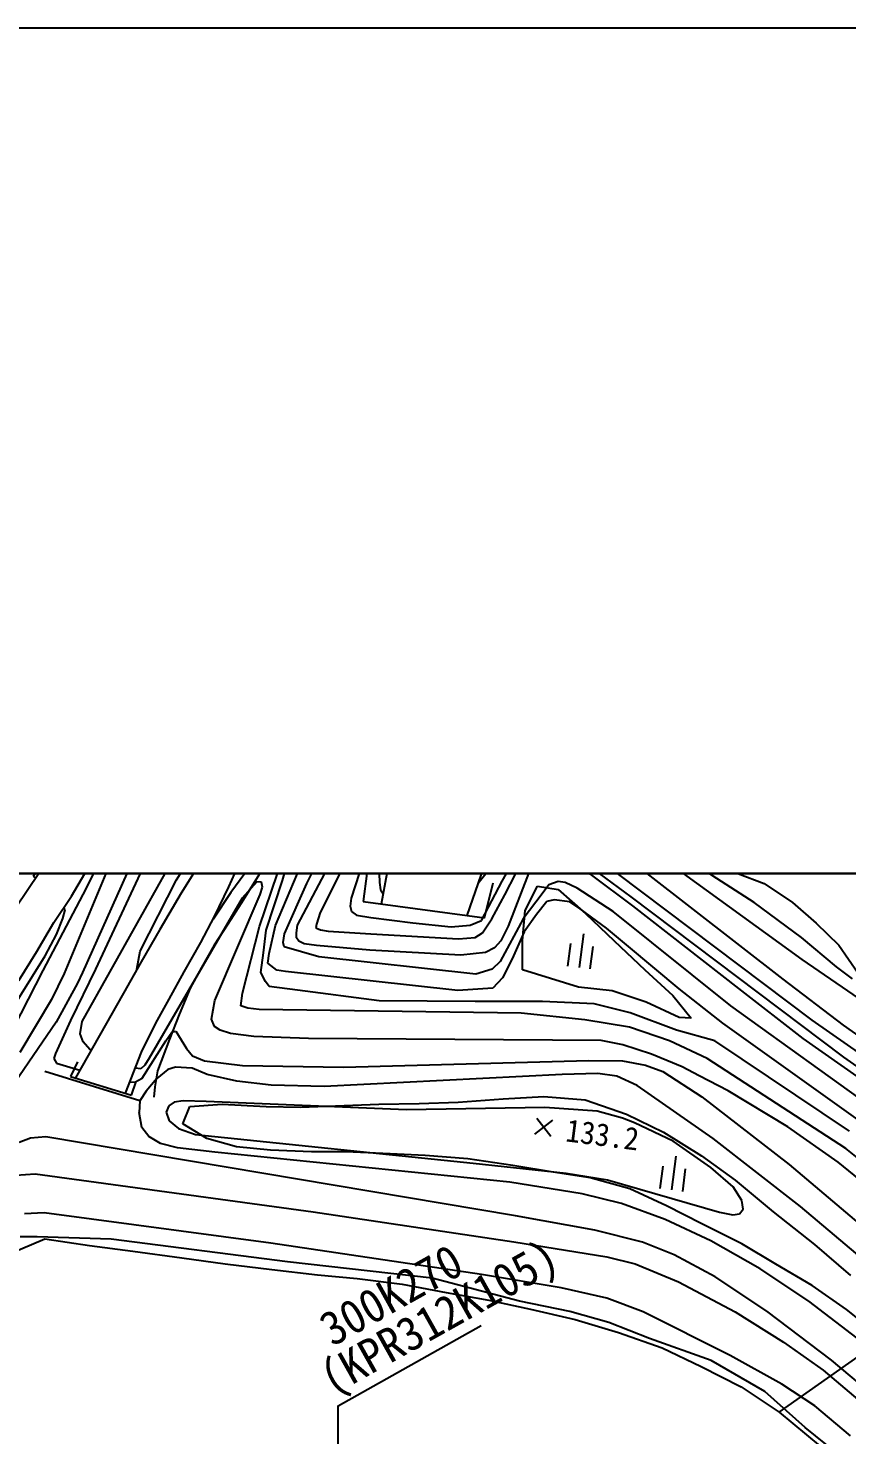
# Model space of a CAD drawing. Header units: millimetres. Extents: x 18534 to 19330, y 1103 to 1809.
# Drawn here: x 18964.4 to 19036.8, y 1494.8 to 1619.1 of the extents above; entities that cross this region are included whole.
import ezdxf
from ezdxf.xclip import XClip

# ---------------------------------------------------------------- set-up
doc = ezdxf.new("R2010")
doc.units = ezdxf.units.MM
doc.header["$LTSCALE"] = 10
doc.header["$MEASUREMENT"] = 0
doc.header["$XCLIPFRAME"] = 2
doc.layers.add('TX-PAPR', color=2, linetype='Continuous', plot=False)
doc.layers.add('TZ-BASE', color=253, linetype='Continuous')
doc.styles.add('GR', font='GulimChe.ttf')
doc.styles.add('HANA', font='GulimChe.ttf')

# ---------------------------------------------------------------- blocks, each defined once
blk = doc.blocks.new('JD-DFMKFD4RX')
at = {"layer": 'TZ-BASE'}
for p, q in [((356.73, 87.06, 132), (347.42, 66.25, 132)), ((374.35, 83.4, 124), (368.43, 71.53, 124)), ((352.09, 81.28, 133), (345.79, 66.14, 133)), ((347.38, 61.9, 130), (358.31, 81.38, 130)), ((367.12, 81.34, 132.34), (361.39, 72.31, 132.34)), ((367.23, 74.09, 126), (371.14, 81.82, 126)), ((354.64, 79.62, 131), (348.57, 66.52, 131)), ((355.73, 74.42, 129), (359.43, 80.54, 129)), ((365.1, 74.36, 128), (366.29, 78.64, 128)), ((392.42, 78.8, 122), (409.3, 65.66, 122)), ((345.52, 77.92, 132.47), (340.52, 70.47, 132.47)), ((363.46, 77.36, 129), (360.53, 73.3, 129)), ((364.47, 70.38, 127), (367.57, 77.72, 127)), ((374.86, 78.03, 120.63), (373.8, 72.29, 120.63)), ((382.65, 74.83, 113.57), (383.83, 77.78, 113.57)), ((384.5, 74.3, 123), (386.12, 77.14, 123)), ((391.56, 77.33, 123), (411.87, 62.03, 123)), ((403.05, 74.81, 120), (399.47, 77.64, 120)), ((343.09, 74.74, 135), (343.95, 76.45, 135)), ((349.46, 77.06, 134), (347.43, 73.13, 134)), ((357.76, 75.83, 129.66), (356.13, 73.26, 129.66)), ((360.33, 73.8, 120.08), (361.5, 76.32, 120.08)), ((366.41, 70.41, 125), (369.61, 76.49, 125)), ((373.62, 76.01, 122), (373.65, 74.18, 122)), ((391.87, 75.9, 124), (395.88, 72.93, 124)), ((343.28, 74.58, 135), (343.09, 74.74, 135)), ((346.43, 72.99, 124.51), (347.68, 75.1, 124.51)), ((363.06, 70.31, 129), (364.91, 75.78, 129)), ((371.89, 75.12, 123), (371.15, 72.8, 123)), ((372.55, 74.99), (372.23, 72.5)), ((381.42, 71.27, 113.57), (382.65, 74.83, 113.57)), ((382.48, 74.25, 122), (383.12, 75.06, 122)), ((384.75, 73.11, 124), (385.83, 75.21, 124)), ((387.1, 75.67, 125), (385.02, 70.34, 125)), ((392.42, 74.83, 125), (390.78, 75.82, 125)), ((396.06, 72.13, 125), (392.42, 74.83, 125)), ((399.47, 75.74, 121), (411, 67.38, 121)), ((406.78, 72.41, 120), (403.05, 74.81, 120)), ((404.8, 75.2, 119.41), (407.67, 74.11, 119.41)), ((352.51, 68.12, 129), (355.73, 74.42, 129)), ((359.08, 71.18, 120.08), (360.33, 73.8, 120.08)), ((362.83, 74.26, 130), (361.51, 72.81, 130)), ((363.24, 74.22, 130), (362.83, 74.26, 130)), ((363.12, 73.12, 130), (363.32, 73.79, 130)), ((363.32, 73.79, 130), (363.24, 74.22, 130)), ((363.65, 69.98, 128), (365.1, 74.36, 128)), ((365.26, 69.65, 126), (367.23, 74.09, 126)), ((373.65, 74.18, 122), (373.75, 73.54, 122)), ((373.75, 73.54, 122), (373.97, 73.2, 122)), ((382.41, 74.15, 122), (382.48, 74.25, 122)), ((382.67, 70.82, 123), (384.5, 74.3, 123)), ((382.95, 71.07), (383.7, 74.15)), ((386.54, 71.73, 127.92), (387.64, 73.86, 127.92)), ((387.64, 73.86, 127.92), (389.45, 73.56, 127.92)), ((388.64, 74, 126), (388.03, 73.19, 126)), ((389.44, 74.27, 126), (388.64, 74, 126)), ((390.06, 74.19, 126), (389.44, 74.27, 126)), ((389.45, 73.56, 127.92), (391.87, 71.46, 127.92)), ((391.14, 73.68, 126), (390.06, 74.19, 126)), ((394.3, 71.62, 126), (391.14, 73.68, 126)), ((407.67, 74.11, 119.41), (410.17, 72.43, 119.41)), ((347.43, 73.13, 134), (343.91, 66.42, 134)), ((344.87, 70.66, 124.51), (346.43, 72.99, 124.51)), ((361.51, 72.81, 130), (353.29, 58.66, 130)), ((356.13, 73.26, 129.66), (354.25, 70.04, 129.66)), ((360.53, 73.3, 129), (358.95, 70.95, 129)), ((359.1, 63.76, 130), (363.12, 73.12, 130)), ((361.39, 72.31, 132.34), (360.26, 70.51, 132.34)), ((371.15, 72.8, 123), (371.06, 72.09, 123)), ((371.06, 72.09, 123), (371.18, 71.63, 123)), ((372.23, 72.5), (382.95, 71.07)), ((383.58, 70.97, 124), (384.75, 73.11, 124)), ((388.03, 73.19, 126), (386.35, 70.99, 126)), ((388.45, 72.5, 127), (387.54, 71.35, 127)), ((389.11, 72.67, 127), (388.45, 72.5, 127)), ((390.48, 72.49, 127), (389.11, 72.67, 127)), ((391.41, 71.87, 127), (390.48, 72.49, 127)), ((395.88, 72.93, 124), (414.68, 58.76, 124)), ((405.42, 64.84, 125), (396.06, 72.13, 125)), ((410.95, 69.33, 120), (406.78, 72.41, 120)), ((410.17, 72.43, 119.41), (412.26, 70.6, 119.41)), ((345.11, 69.61, 135), (345.66, 71, 135)), ((345.66, 71, 135), (345.88, 71.78, 135)), ((345.88, 71.78, 135), (345.74, 71.96, 135)), ((357.86, 68.88, 120.08), (359.08, 71.18, 120.08)), ((368.43, 71.53, 124), (368.08, 70.51, 124)), ((371.18, 71.63, 123), (371.63, 71.3, 123)), ((371.63, 71.3, 123), (372.9, 71.09, 123)), ((372.9, 71.09, 123), (376.6, 70.62, 123)), ((382.75, 69.74, 124), (383.58, 70.97, 124)), ((386.35, 70.99, 126), (384.34, 67.2, 126)), ((386.3, 69.08, 127.92), (386.54, 71.73, 127.92)), ((387.54, 71.35, 127), (386.46, 69.84, 127)), ((393.73, 70.17, 127), (391.41, 71.87, 127)), ((391.87, 71.46, 127.92), (394.39, 69.03, 127.92)), ((404.72, 63.29, 126), (394.3, 71.62, 126)), ((343.37, 68.09, 124.51), (344.87, 70.66, 124.51)), ((344.11, 67.7, 135), (345.11, 69.61, 135)), ((354.25, 70.04, 129.66), (352.59, 67.19, 129.66)), ((360.26, 70.51, 132.34), (359.06, 68.64, 132.34)), ((361.55, 64.42, 129), (363.06, 70.31, 129)), ((363.4, 67.99, 128), (363.65, 69.98, 128)), ((363.9, 67.92, 127), (364.47, 70.38, 127)), ((365.16, 68.9, 126), (365.26, 69.65, 126)), ((366.31, 69.3, 125), (366.32, 69.75, 125)), ((366.32, 69.75, 125), (366.41, 70.41, 125)), ((368.08, 70.51, 124), (368.04, 70.2, 124)), ((368.04, 70.2, 124), (368.46, 70.01, 124)), ((368.46, 70.01, 124), (369.12, 69.88, 124)), ((369.12, 69.88, 124), (372.89, 69.66, 124)), ((372.89, 69.66, 124), (380.63, 69.21, 124)), ((376.6, 70.62, 123), (380, 70.27, 123)), ((380, 70.27, 123), (381.68, 70.41, 123)), ((381.68, 70.41, 123), (382.67, 70.82, 123)), ((382.12, 69.33, 124), (382.75, 69.74, 124)), ((385.02, 70.34, 125), (384.37, 69.04, 125)), ((386.46, 69.84, 127), (385.39, 67.44, 127)), ((391.68, 69.65, 127.09), (391.3, 66.68, 127.09)), ((395.67, 68.53, 127), (393.73, 70.17, 127)), ((412.26, 70.6, 119.41), (414.25, 68.65, 119.41)), ((356.4, 66.31, 120.08), (357.86, 68.88, 120.08)), ((359.06, 68.64, 132.34), (357.94, 66.68, 132.34)), ((365.24, 68.51, 126), (365.16, 68.9, 126)), ((368.29, 67.61, 126), (365.24, 68.51, 126)), ((366.54, 69, 125), (366.31, 69.3, 125)), ((367, 68.76, 125), (366.54, 69, 125)), ((368.1, 68.62, 125), (367, 68.76, 125)), ((372.8, 68.2, 125), (368.1, 68.62, 125)), ((380.63, 69.21, 124), (382.12, 69.33, 124)), ((383.82, 68.42, 125), (383.02, 68.01, 125)), ((384.37, 69.04, 125), (383.82, 68.42, 125)), ((386.31, 66.48, 127.92), (386.3, 69.08, 127.92)), ((390.31, 66.8, 127.09), (390.56, 68.79, 127.09)), ((392.29, 66.55, 127.09), (392.55, 68.53, 127.09)), ((394.39, 69.03, 127.92), (397.11, 66.47, 127.92)), ((400.14, 64.79, 127), (395.67, 68.53, 127)), ((414.04, 66.73, 120), (410.95, 69.33, 120)), ((414.25, 68.65, 119.41), (415.97, 66.17, 119.41)), ((339.66, 60.59, 135), (344.11, 67.7, 135)), ((341.79, 65.53, 124.51), (343.37, 68.09, 124.51)), ((352.59, 67.19, 129.66), (351.03, 64.42, 129.66)), ((352.21, 66.52, 129), (352.51, 68.12, 129)), ((363.17, 66.24, 128), (363.4, 67.99, 128)), ((363.78, 67.05, 127), (363.9, 67.92, 127)), ((382.17, 66.08, 126), (368.29, 67.61, 126)), ((380.86, 67.76, 125), (372.8, 68.2, 125)), ((383.02, 68.01, 125), (380.86, 67.76, 125)), ((384.34, 67.2, 126), (383.62, 66.53, 126)), ((385.39, 67.44, 127), (384.54, 65.78, 127)), ((411, 67.38, 121), (416.52, 63.58, 121)), ((343.91, 66.42, 134), (341.31, 61.36, 134)), ((345.79, 66.14, 133), (344.66, 63.86, 133)), ((348.57, 66.52, 131), (346.36, 61.99, 131)), ((347.42, 66.25, 132), (346.98, 65.29, 132)), ((355.06, 63.88, 120.08), (356.4, 66.31, 120.08)), ((357.94, 66.68, 132.34), (356.93, 64.85, 132.34)), ((363.58, 65.43, 128), (363.17, 66.24, 128)), ((364.59, 66.44, 127), (363.78, 67.05, 127)), ((365.34, 66.34, 127), (364.59, 66.44, 127)), ((380.59, 64.64, 127), (365.34, 66.34, 127)), ((383.62, 66.53, 126), (382.17, 66.08, 126)), ((391.25, 64.95, 127.92), (386.31, 66.48, 127.92)), ((397.11, 66.47, 127.92), (399.58, 64.2, 127.92)), ((415.48, 65.67, 120), (414.04, 66.73, 120)), ((346.98, 65.29, 132), (345.08, 61.84, 132)), ((356.93, 64.85, 132.34), (355.96, 62.52, 132.34)), ((363.9, 65.01, 128), (363.58, 65.43, 128)), ((366.4, 64.68, 128), (363.9, 65.01, 128)), ((373.63, 63.75, 128), (366.4, 64.68, 128)), ((383.67, 64.87, 127), (380.59, 64.64, 127)), ((384.54, 65.78, 127), (383.67, 64.87, 127)), ((394.22, 64.63, 127.92), (391.25, 64.95, 127.92)), ((404.02, 61.75, 127), (400.14, 64.79, 127)), ((411.12, 60.4, 125), (405.42, 64.84, 125)), ((409.3, 65.66, 122), (414.64, 61.58, 122)), ((344.66, 63.86, 133), (341.88, 59.17, 133)), ((351.03, 64.42, 129.66), (346.79, 56.92, 129.66)), ((353.9, 61.77, 120.08), (355.06, 63.88, 120.08)), ((358.81, 62.13, 130), (359.1, 63.76, 130)), ((361.4, 63.3, 129), (361.55, 64.42, 129)), ((382.12, 63.68, 128), (373.63, 63.75, 128)), ((388.08, 63.67, 128), (382.12, 63.68, 128)), ((392.62, 63.47, 128), (388.08, 63.67, 128)), ((395.81, 62.68, 128), (392.62, 63.47, 128)), ((397.24, 63.62, 127.92), (394.22, 64.63, 127.92)), ((400.15, 62.27, 127.92), (397.24, 63.62, 127.92)), ((399.58, 64.2, 127.92), (401.2, 62.2, 127.92)), ((355.96, 62.52, 132.34), (355.1, 60.34, 132.34)), ((362.01, 63.09, 129), (361.4, 63.3, 129)), ((363.01, 62.97, 129), (362.01, 63.09, 129)), ((386.17, 62.65, 129), (363.01, 62.97, 129)), ((391.8, 62.05, 129), (386.17, 62.65, 129)), ((399.92, 61.14, 128), (395.81, 62.68, 128)), ((401.2, 62.2, 127.92), (400.15, 62.27, 127.92)), ((423.19, 49.98, 126), (404.72, 63.29, 126)), ((345.08, 61.84, 132), (335.12, 47.4, 132)), ((346.36, 61.99, 131), (345.02, 59.09, 131)), ((347.21, 60.82, 130), (347.38, 61.9, 130)), ((352.62, 59.2, 120.08), (353.9, 61.77, 120.08)), ((354.78, 60.2, 131), (355.31, 60.96, 131)), ((355.31, 60.96, 131), (355.67, 61.06, 131)), ((355.67, 61.06, 131), (356.59, 59.51, 131)), ((359.08, 61.46, 130), (358.81, 62.13, 130)), ((359.57, 61.14, 130), (359.08, 61.46, 130)), ((360.48, 60.86, 130), (359.57, 61.14, 130)), ((395.77, 61.42, 129), (391.8, 62.05, 129)), ((399.3, 60.2, 129), (395.77, 61.42, 129)), ((403.31, 60.2, 128), (399.92, 61.14, 128)), ((422.54, 48.51, 127), (404.02, 61.75, 127)), ((411.87, 62.03, 123), (428.18, 50.59, 123)), ((414.64, 61.58, 122), (417.84, 59.33, 122)), ((347.46, 60.12, 130), (347.21, 60.82, 130)), ((348.05, 59.45, 130), (347.46, 60.12, 130)), ((352.68, 56.89, 131), (354.78, 60.2, 131)), ((355.1, 60.34, 132.34), (354.05, 57.56, 132.34)), ((362.54, 60.59, 130), (360.48, 60.86, 130)), ((367.39, 60.42, 130), (362.54, 60.59, 130)), ((393.25, 60.24, 130), (367.39, 60.42, 130)), ((395.16, 59.84, 130), (393.25, 60.24, 130)), ((397.71, 59.01, 130), (395.16, 59.84, 130)), ((402.61, 58.65, 129), (399.3, 60.2, 129)), ((415.21, 52.23, 128), (403.31, 60.2, 128)), ((424.39, 51.05, 125), (411.12, 60.4, 125)), ((345.02, 59.09, 131), (344.87, 58.65, 131)), ((344.87, 58.65, 131), (345.12, 58.24, 131)), ((348.17, 59.37, 130), (348.05, 59.45, 130)), ((351.2, 55.58, 120.08), (352.62, 59.2, 120.08)), ((353.29, 58.66, 130), (352.91, 58.05, 130)), ((356.59, 59.51, 131), (357.14, 58.89, 131)), ((357.14, 58.89, 131), (358.18, 58.42, 131)), ((358.18, 58.42, 131), (361.56, 58.01, 131)), ((370.47, 57.87, 131), (392.16, 58.46, 131)), ((392.16, 58.46, 131), (395.13, 58.42, 131)), ((395.13, 58.42, 131), (397.16, 58.05, 131)), ((400.4, 57.89, 130), (397.71, 59.01, 130)), ((414.87, 50.69, 129), (402.61, 58.65, 129)), ((414.68, 58.76, 124), (424.02, 52.2, 124)), ((352.49, 54.89, 131.38), (344.07, 57.48, 131.38)), ((345.12, 58.24, 131), (347.17, 57.6, 131)), ((346.97, 58.35), (346.35, 57.06)), ((352.56, 57.72, 130), (352.06, 57.79, 130)), ((352.91, 58.05, 130), (352.56, 57.72, 130)), ((354.05, 57.56, 132.34), (353.81, 56.14, 132.34)), ((354.94, 57.66, 132), (353.97, 56.86, 132)), ((355.64, 57.88, 132), (354.94, 57.66, 132)), ((357.11, 57.78, 132), (355.64, 57.88, 132)), ((358.42, 57.24, 132), (357.11, 57.78, 132)), ((361.04, 56.63, 132), (358.42, 57.24, 132)), ((361.56, 58.01, 131), (370.47, 57.87, 131)), ((389.82, 57.24, 132), (368.78, 56.16, 132)), ((392.97, 57.32, 132), (389.82, 57.24, 132)), ((394.65, 57.07, 132), (392.97, 57.32, 132)), ((397.16, 58.05, 131), (398.7, 57.49, 131)), ((398.7, 57.49, 131), (402.16, 55.26, 131)), ((401.91, 57.1, 130), (400.4, 57.89, 130)), ((346.35, 57.06), (351.73, 55.41)), ((351.59, 56.58, 131), (352.04, 56.55, 131)), ((351.73, 55.41), (352.16, 56.62)), ((352.04, 56.55, 131), (352.68, 56.89, 131)), ((353.97, 56.86, 132), (353.03, 55.75, 132)), ((353.81, 56.14, 132.34), (353.7, 55.21, 132.34)), ((364.08, 56.27, 132), (361.04, 56.63, 132)), ((368.78, 56.16, 132), (364.08, 56.27, 132)), ((396.42, 56.26, 132), (394.65, 57.07, 132)), ((403.15, 51.56, 132), (396.42, 56.26, 132)), ((404.47, 55.78, 130), (401.91, 57.1, 130)), ((352.49, 54.9, 132), (352.41, 53.86, 132)), ((353.03, 55.75, 132), (352.49, 54.9, 132)), ((355.52, 54.79, 133), (355.04, 54.47, 133)), ((356.3, 54.91, 133), (355.52, 54.79, 133)), ((358.33, 54.85, 133), (356.3, 54.91, 133)), ((376.04, 54.11, 133), (358.33, 54.85, 133)), ((377.17, 54.66, 132.8), (380.61, 54.79, 132.8)), ((380.61, 54.79, 132.8), (384.59, 55.08, 132.8)), ((384.59, 55.08, 132.8), (388.18, 55.29, 132.8)), ((388.18, 55.29, 132.8), (391.83, 54.98, 132.8)), ((391.83, 54.98, 132.8), (395.5, 53.72, 132.8)), ((402.16, 55.26, 131), (409.87, 49.28, 131)), ((409.75, 52.6, 130), (404.47, 55.78, 130)), ((352.66, 52.54, 132), (352.41, 53.86, 132)), ((355.04, 54.47, 133), (354.79, 53.89, 133)), ((354.79, 53.89, 133), (355.06, 53.14, 133)), ((356.29, 52.88, 132.8), (356.9, 54.39, 132.8)), ((356.9, 54.39, 132.8), (359.76, 54.61, 132.8)), ((359.76, 54.61, 132.8), (363.64, 54.41, 132.8)), ((363.64, 54.41, 132.8), (366.67, 54.33, 132.8)), ((366.67, 54.33, 132.8), (370.54, 54.5, 132.8)), ((370.54, 54.5, 132.8), (373.6, 54.62, 132.8)), ((373.6, 54.62, 132.8), (377.17, 54.66, 132.8)), ((388.28, 54.32, 133), (376.04, 54.11, 133)), ((392.89, 53.98, 133), (388.28, 54.32, 133)), ((395.14, 53.36, 133), (392.89, 53.98, 133)), ((395.5, 53.72, 132.8), (398.77, 52.12, 132.8)), ((353.28, 51.74, 132), (352.66, 52.54, 132)), ((355.06, 53.14, 133), (355.9, 52.46, 133)), ((355.9, 52.46, 133), (357.41, 51.93, 133)), ((358.41, 51.56, 132.8), (356.29, 52.88, 132.8)), ((387.39, 51.96, 133.16), (388.97, 53.18, 133.16)), ((387.57, 53.36, 133.16), (388.79, 51.78, 133.16)), ((396.21, 52.95, 133), (395.14, 53.36, 133)), ((399.63, 51.33, 133), (396.21, 52.95, 133)), ((414.21, 49.48, 130), (409.75, 52.6, 130)), ((342.82, 51.61, 131), (341.8, 51.21, 131)), ((344.18, 51.72, 131), (342.82, 51.61, 131)), ((385.68, 44.74, 131), (344.18, 51.72, 131)), ((354.29, 51.13, 132), (353.28, 51.74, 132)), ((355.82, 50.74, 132), (354.29, 51.13, 132)), ((357.41, 51.93, 133), (381.95, 49.4, 133)), ((361.02, 50.85, 132.8), (358.41, 51.56, 132.8)), ((398.77, 52.12, 132.8), (402.13, 50.03, 132.8)), ((402.94, 49.02, 133), (399.63, 51.33, 133)), ((410.86, 45.56, 132), (403.15, 51.56, 132)), ((359.1, 50.37, 132), (355.82, 50.74, 132)), ((385.17, 47.71, 132), (359.1, 50.37, 132)), ((364.02, 50.53, 132.8), (361.02, 50.85, 132.8)), ((367.65, 50.39, 132.8), (364.02, 50.53, 132.8)), ((370.68, 50.38, 132.8), (367.65, 50.39, 132.8)), ((374.59, 50.21, 132.8), (370.68, 50.38, 132.8)), ((377.69, 50.06, 132.8), (374.59, 50.21, 132.8)), ((381.48, 49.77, 132.8), (377.69, 50.06, 132.8)), ((385.45, 49.2, 132.8), (381.48, 49.77, 132.8)), ((399.85, 50, 133.12), (399.47, 47.03, 133.12)), ((402.13, 50.03, 132.8), (405.09, 47.89, 132.8)), ((420.59, 46.12, 129), (414.87, 50.69, 129)), ((381.95, 49.4, 133), (390.15, 48.5, 133)), ((389, 48.6, 132.8), (385.45, 49.2, 132.8)), ((392.29, 48.09, 132.8), (389, 48.6, 132.8)), ((390.15, 48.5, 133), (393.81, 47.93, 133)), ((398.47, 47.16, 133.12), (398.73, 49.14, 133.12)), ((400.46, 46.9, 133.12), (400.71, 48.88, 133.12)), ((404.91, 47.29, 133), (402.94, 49.02, 133)), ((409.87, 49.28, 131), (415.99, 44.1, 131)), ((418.63, 45.85, 130), (414.21, 49.48, 130)), ((341.51, 48.32, 130), (343.23, 48.46, 130)), ((343.23, 48.46, 130), (367.79, 45.08, 130)), ((391.56, 46.69, 132), (385.17, 47.71, 132)), ((395.78, 47.12, 132.8), (392.29, 48.09, 132.8)), ((393.81, 47.93, 133), (403.72, 45.05, 133)), ((405.68, 46.09, 133), (404.91, 47.29, 133)), ((405.09, 47.89, 132.8), (408.45, 45.08, 132.8)), ((395.04, 45.82, 132), (391.56, 46.69, 132)), ((399.04, 45.61, 132.8), (395.78, 47.12, 132.8)), ((405.79, 45.34, 133), (405.68, 46.09, 133)), ((344.01, 45.01, 129), (342.28, 44.91, 129)), ((364.06, 42.33, 129), (344.01, 45.01, 129)), ((367.79, 45.08, 130), (385.52, 42.44, 130)), ((398.9, 44.43, 132), (395.04, 45.82, 132)), ((402.15, 44.03, 132.8), (399.04, 45.61, 132.8)), ((403.72, 45.05, 133), (404.9, 44.83, 133)), ((404.9, 44.83, 133), (405.48, 44.93, 133)), ((405.48, 44.93, 133), (405.79, 45.34, 133)), ((408.45, 45.08, 132.8), (412.11, 42.2, 132.8)), ((418.16, 39.41, 132), (410.86, 45.56, 132)), ((392.69, 43.46, 131), (385.68, 44.74, 131)), ((402.95, 42.53, 132), (398.9, 44.43, 132)), ((405.68, 42.26, 132.8), (402.15, 44.03, 132.8)), ((340.96, 41.38, 127.45), (344.09, 42.72, 127.45)), ((343.39, 42.87, 128), (341.91, 42.87, 128)), ((349.95, 42.68, 128), (343.39, 42.87, 128)), ((344.09, 42.72, 127.45), (348.04, 42.12, 127.45)), ((365.54, 40.67, 128), (349.95, 42.68, 128)), ((382.67, 39.57, 129), (364.06, 42.33, 129)), ((385.52, 42.44, 130), (393.75, 41.12, 130)), ((396.9, 42.4, 131), (392.69, 43.46, 131)), ((399.71, 41.3, 131), (396.9, 42.4, 131)), ((407.32, 40.07, 132), (402.95, 42.53, 132)), ((408.7, 40.46, 132.8), (405.68, 42.26, 132.8)), ((348.04, 42.12, 127.45), (351.85, 41.61, 127.45)), ((351.85, 41.61, 127.45), (356.19, 41.02, 127.45)), ((356.19, 41.02, 127.45), (360.03, 40.51, 127.45)), ((393.75, 41.12, 130), (396.27, 40.49, 130)), ((403.33, 39.35, 131), (399.71, 41.3, 131)), ((412.11, 42.2, 132.8), (415.3, 39.48, 132.8)), ((360.03, 40.51, 127.45), (364.14, 40, 127.45)), ((364.14, 40, 127.45), (368.18, 39.52, 127.45)), ((378.32, 39.22, 128), (365.54, 40.67, 128)), ((396.27, 40.49, 130), (400.09, 38.92, 130)), ((411.6, 37.2, 132), (407.32, 40.07, 132)), ((411.9, 38.57, 132.8), (408.7, 40.46, 132.8)), ((368.18, 39.52, 127.45), (371.7, 39.19, 127.45)), ((371.7, 39.19, 127.45), (375.66, 38.69, 127.45)), ((375.66, 38.69, 127.45), (379.56, 37.97, 127.45)), ((386.03, 37.2, 128), (378.32, 39.22, 128)), ((389.71, 38.38, 129), (382.67, 39.57, 129)), ((400.09, 38.92, 130), (405.09, 36.26, 130)), ((407.91, 36.31, 131), (403.33, 39.35, 131)), ((408.99, 27.38, 127.45), (425.79, 39.24, 127.45)), ((414.94, 36.47, 132.8), (411.9, 38.57, 132.8)), ((379.56, 37.97, 127.45), (383.32, 37.29, 127.45)), ((383.32, 37.29, 127.45), (387, 36.48, 127.45)), ((393.74, 37.47, 129), (389.71, 38.38, 129)), ((396.97, 36.27, 129), (393.74, 37.47, 129)), ((390.48, 36.28, 128), (386.03, 37.2, 128)), ((387, 36.48, 127.45), (390.96, 35.57, 127.45)), ((393.92, 35.31, 128), (390.48, 36.28, 128)), ((404.64, 32.41, 129), (396.97, 36.27, 129)), ((405.09, 36.26, 130), (409.37, 33.59, 130)), ((413.61, 32, 131), (407.91, 36.31, 131)), ((415.87, 33.93, 132), (411.6, 37.2, 132)), ((417.89, 34.11, 132.8), (414.94, 36.47, 132.8)), ((390.96, 35.57, 127.45), (394.78, 34.44, 127.45)), ((397.53, 33.9, 128), (393.92, 35.31, 128)), ((394.78, 34.44, 127.45), (398.63, 33.07, 127.45)), ((402.97, 31.97, 128), (397.53, 33.9, 128)), ((409.37, 33.59, 130), (412.87, 31.09, 130)), ((398.63, 33.07, 127.45), (402.08, 31.42, 127.45)), ((409.22, 29.88, 129), (404.64, 32.41, 129)), ((402.08, 31.42, 127.45), (405.63, 29.64, 127.45)), ((407.72, 29.23, 128), (402.97, 31.97, 128)), ((412.87, 31.09, 130), (415.94, 28.52, 130)), ((418.15, 28.16, 131), (413.61, 32, 131)), ((412.13, 27.95, 129), (409.22, 29.88, 129)), ((405.63, 29.64, 127.45), (408.99, 27.38, 127.45)), ((411.28, 26.04, 128), (407.72, 29.23, 128)), ((408.99, 27.38, 127.45), (412.6, 24.39, 127.45)), ((415.28, 25.3, 129), (412.13, 27.95, 129)), ((414.18, 23.71, 128), (411.28, 26.04, 128))]:
    blk.add_line(p, q, dxfattribs=at)
at = {"layer": 'TZ-BASE', "style": 'HANA'}
blk.add_text('133.2', height=2, rotation=352.6776, dxfattribs=at).set_placement((390.04, 51.33, 133.16))
blk = doc.blocks.new('123123')
at = {"layer": 'TZ-BASE', "flags": 128}
blk.add_lwpolyline([(457.94, 378.57), (457.94, 394.27), (470.6, 401.36)], dxfattribs=at)
at = {"layer": 'TZ-BASE', "style": 'GR'}
for s, p in [('300K270', (457.43, 399.46)), ('(KPR312K105)', (457.43, 395.13))]:
    blk.add_text(s, height=3, rotation=29.2387, dxfattribs=at).set_placement(p)

msp = doc.modelspace()

# ---------------------------------------------------------------- linework, layer by layer
at = {"layer": 'TX-PAPR'}
msp.add_lwpolyline([(18533.89, 1103.05), (19329.89, 1103.05), (19329.89, 1619.05), (18533.89, 1619.05)], close=True, dxfattribs=at)
at = {"layer": 'TX-PAPR', "flags": 128}
msp.add_lwpolyline([(19321.83, 1544.37), (19321.83, 1394.37), (18621.83, 1394.37), (18621.83, 1544.37), (19321.83, 1544.37)], dxfattribs=at)

# ---------------------------------------------------------------- block references
at = {"layer": 'TZ-BASE'}
ref = msp.add_blockref('JD-DFMKFD4RX', (18621.83, 1469.37), dxfattribs=at)
XClip(ref).set_block_clipping_path([(-0.0000000001, -75), (700, 75.0000000001)])
msp.add_blockref('123123', (18533.89, 1103.05), dxfattribs=at)

doc.saveas('drawing.dxf')
